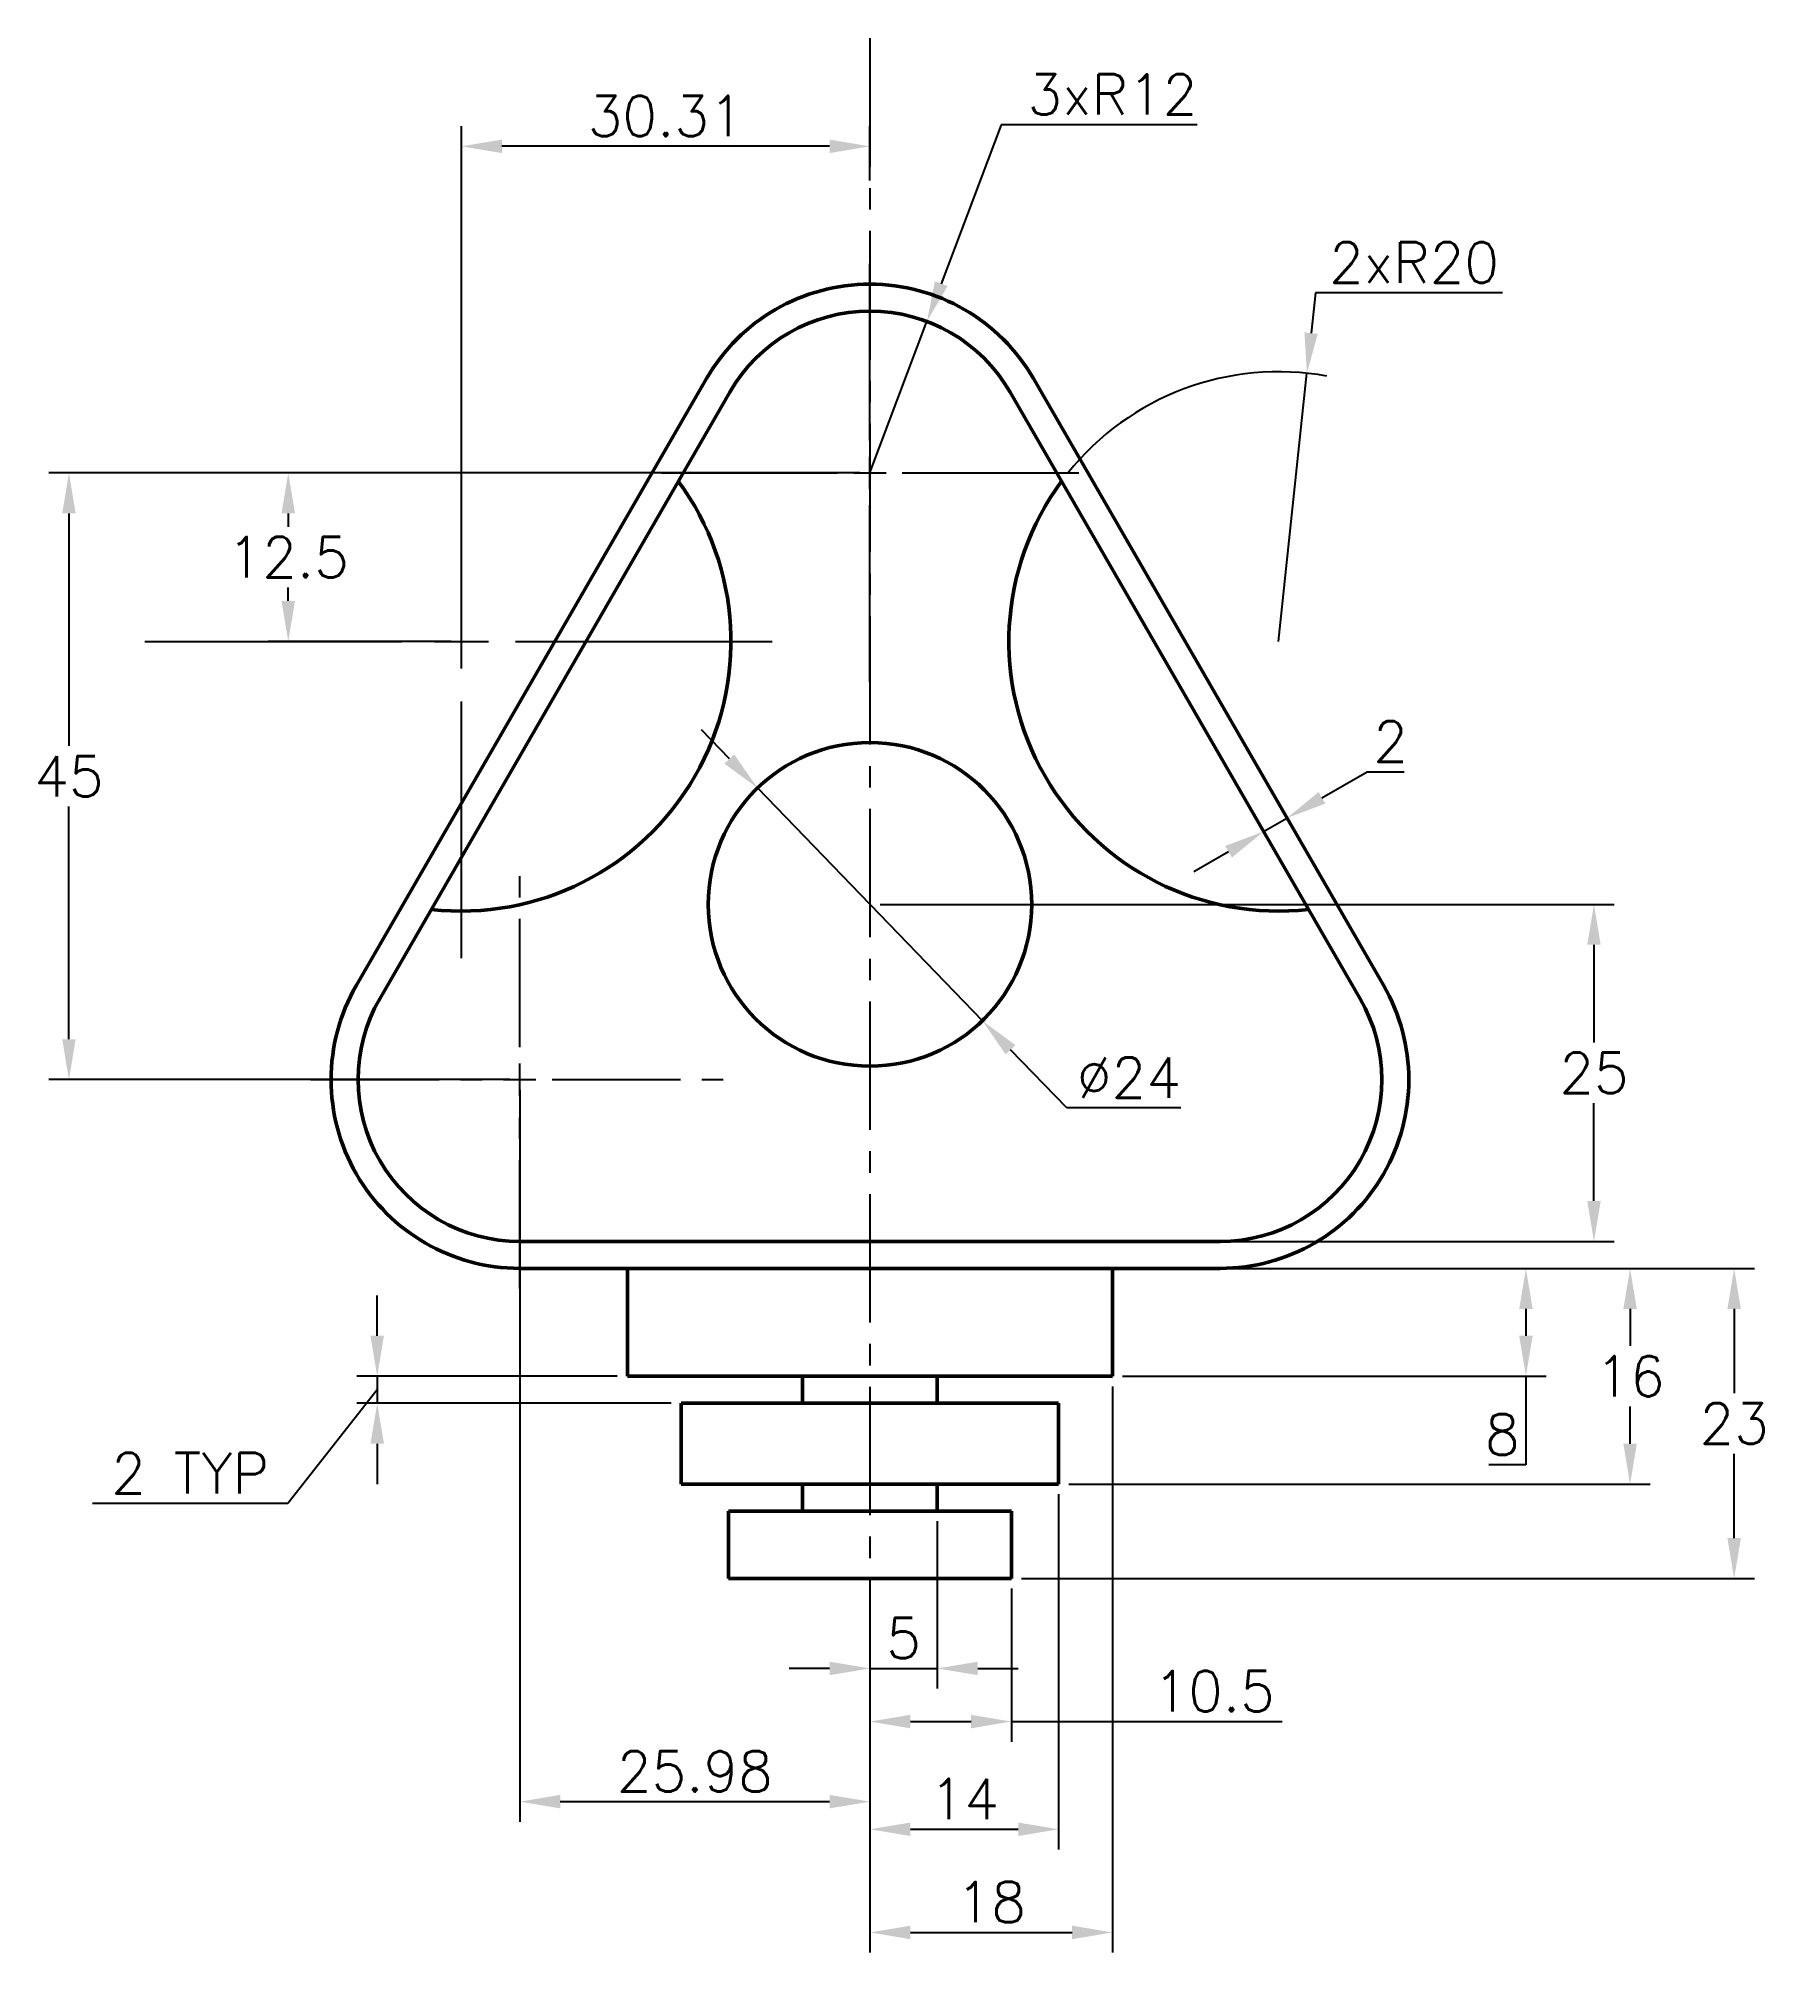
# Model space of a CAD drawing. Header units: millimetres. Extents: x 61 to 189, y 86 to 228.
import ezdxf

# ---------------------------------------------------------------- set-up
doc = ezdxf.new("R2010")
doc.units = ezdxf.units.MM
doc.linetypes.add('CENTER2', pattern=[28.575, 19.05, -3.175, 3.175, -3.175])
doc.layers.add('Dim', color=252, linetype='Continuous', transparency=0.4)
doc.styles.get("Standard").update_dxf_attribs({"font": 'simplex.shx'})
doc.dimstyles.new('ISO-25', dxfattribs={"dimscale": 1.2, "dimtxt": 2.5, "dimasz": 2.5, "dimexe": 1.25, "dimexo": 0.625, "dimtad": 1, "dimtih": 1, "dimtoh": 1, "dimdsep": 46, "dimtxsty": 'Standard', "dimcen": 2.5, "dimadec": 0, "dimazin": 0, "dimtfac": 1, "dimtmove": 0, "dimatfit": 3, "dimfxl": 1, "dimarcsym": 0})

# ---------------------------------------------------------------- blocks, each defined once
blk = doc.blocks.new('*U1')
at = {"layer": 'Dim', "color": 0, "linetype": 'CENTER2', "ltscale": 0.5, "transparency": 16777216}
for p, q in [((0, 2.4), (0, 15.5)), ((-15.5, 0), (-2.4, 0)), ((2.4, 0), (15.5, 0)), ((0, -15.5), (0, -2.4))]:
    blk.add_line(p, q, dxfattribs=at)
at = {"layer": 'Dim', "color": 0, "linetype": 'Continuous', "ltscale": 0.5, "transparency": 16777216}
for p, q in [((-1.2, 0), (1.2, 0)), ((0, -1.2), (0, 1.2))]:
    blk.add_line(p, q, dxfattribs=at)
blk = doc.blocks.new('*U2')
at = {"layer": 'Dim', "color": 0, "linetype": 'CENTER2', "transparency": 16777216}
for p, q in [((0, 4), (0, 23.5)), ((-23.5, 0), (-4, 0)), ((4, 0), (23.5, 0)), ((0, -23.5), (0, -4))]:
    blk.add_line(p, q, dxfattribs=at)
at = {"layer": 'Dim', "color": 0, "linetype": 'Continuous', "transparency": 16777216}
for p, q in [((0, -2), (0, 2)), ((-2, 0), (2, 0))]:
    blk.add_line(p, q, dxfattribs=at)
blk = doc.blocks.new('*D3')
at = {"layer": 'Defpoints', "color": 0, "transparency": 16777216}
for p in [(92.75, 219.72), (123.06, 216.44), (92.75, 183)]:
    blk.add_point(p, dxfattribs=at)
at = {"layer": 'Dim', "color": 0, "lineweight": -2, "transparency": 16777216}
for p, q in [((92.75, 183.75), (92.75, 221.22)), ((123.06, 217.19), (123.06, 221.22)), ((120.06, 219.72), (95.75, 219.72))]:
    blk.add_line(p, q, dxfattribs=at)
at = {"layer": 'Dim', "color": 0, "transparency": 16777216}
for points in [[(95.75, 220.22), (95.75, 219.22), (92.75, 219.72)], [(120.06, 220.22), (120.06, 219.22), (123.06, 219.72)]]:
    blk.add_solid(points, dxfattribs=at)
at = {"layer": 'Dim', "color": 0, "transparency": 16777216, "insert": (107.91, 221.97), "char_height": 3, "attachment_point": 5}
blk.add_mtext('30.31', dxfattribs=at)
blk = doc.blocks.new('*U4')
at = {"layer": 'Dim', "color": 0, "linetype": 'CENTER2', "transparency": 16777216}
for p, q in [((0, 2.4), (0, 15.5)), ((-15.5, 0), (-2.4, 0)), ((2.4, 0), (15.5, 0)), ((0, -15.5), (0, -2.4))]:
    blk.add_line(p, q, dxfattribs=at)
at = {"layer": 'Dim', "color": 0, "linetype": 'Continuous', "transparency": 16777216}
for p, q in [((-1.2, 0), (1.2, 0)), ((0, -1.2), (0, 1.2))]:
    blk.add_line(p, q, dxfattribs=at)
blk = doc.blocks.new('*D5')
at = {"layer": 'Defpoints', "color": 0, "transparency": 16777216}
for p in [(123.06, 195.5), (79.9, 183), (92.75, 183)]:
    blk.add_point(p, dxfattribs=at)
at = {"layer": 'Dim', "color": 0, "lineweight": -2, "transparency": 16777216}
for p, q in [((122.31, 195.5), (78.4, 195.5)), ((79.9, 192.5), (79.9, 191.5)), ((79.9, 186), (79.9, 187)), ((92, 183), (78.4, 183))]:
    blk.add_line(p, q, dxfattribs=at)
at = {"layer": 'Dim', "color": 0, "transparency": 16777216}
for points in [[(79.4, 192.5), (80.4, 192.5), (79.9, 195.5)], [(79.4, 186), (80.4, 186), (79.9, 183)]]:
    blk.add_solid(points, dxfattribs=at)
at = {"layer": 'Dim', "color": 0, "transparency": 16777216, "insert": (79.9, 189.25), "char_height": 3, "attachment_point": 5}
blk.add_mtext('12.5', dxfattribs=at)
blk = doc.blocks.new('*D6')
at = {"layer": 'Defpoints', "color": 0, "transparency": 16777216}
for p in [(123.06, 195.5), (63.63, 150.5), (97.08, 150.5)]:
    blk.add_point(p, dxfattribs=at)
at = {"layer": 'Dim', "color": 0, "lineweight": -2, "transparency": 16777216}
for p, q in [((122.31, 195.5), (62.13, 195.5)), ((63.63, 192.5), (63.63, 175.25)), ((63.63, 153.5), (63.63, 170.75)), ((96.33, 150.5), (62.13, 150.5))]:
    blk.add_line(p, q, dxfattribs=at)
at = {"layer": 'Dim', "color": 0, "transparency": 16777216}
for points in [[(63.13, 192.5), (64.13, 192.5), (63.63, 195.5)], [(63.13, 153.5), (64.13, 153.5), (63.63, 150.5)]]:
    blk.add_solid(points, dxfattribs=at)
at = {"layer": 'Dim', "color": 0, "transparency": 16777216, "insert": (63.63, 173), "char_height": 3, "attachment_point": 5}
blk.add_mtext('45', dxfattribs=at)
blk = doc.blocks.new('*D7')
at = {"layer": 'Defpoints', "color": 0, "transparency": 16777216}
for p in [(146.44, 179), (148.17, 180), (154, 169.9)]:
    blk.add_point(p, dxfattribs=at)
at = {"layer": 'Dim', "color": 0, "lineweight": -2, "transparency": 16777216}
for p, q in [((148.55, 179.35), (154.75, 168.6)), ((146.82, 178.35), (153.02, 167.6)), ((156.6, 171.4), (159.94, 173.33)), ((159.94, 173.33), (162.69, 173.33)), ((152.27, 168.9), (154, 169.9)), ((149.67, 167.4), (147.08, 165.9))]:
    blk.add_line(p, q, dxfattribs=at)
at = {"layer": 'Dim', "color": 0, "transparency": 16777216}
for points in [[(156.35, 171.83), (156.85, 170.97), (154, 169.9)], [(149.42, 167.83), (149.92, 166.97), (152.27, 168.9)]]:
    blk.add_solid(points, dxfattribs=at)
at = {"layer": 'Dim', "color": 0, "transparency": 16777216, "insert": (161.69, 175.58), "char_height": 3, "attachment_point": 5}
blk.add_mtext('2', dxfattribs=at)
blk = doc.blocks.new('*D8')
at = {"layer": 'Defpoints', "color": 0, "transparency": 16777216}
for p in [(155.48, 202.89), (153.37, 183)]:
    blk.add_point(p, dxfattribs=at)
at = {"layer": 'Dim', "color": 0, "lineweight": -2, "transparency": 16777216}
for p, q in [((156.11, 208.85), (155.79, 205.87)), ((170, 208.85), (156.11, 208.85)), ((153.37, 183), (155.48, 202.89))]:
    blk.add_line(p, q, dxfattribs=at)
blk.add_arc((153.37, 183), 20, 79.6537, 141.4275, dxfattribs=at)
at = {"layer": 'Dim', "color": 0, "transparency": 16777216}
blk.add_solid([(155.3, 205.92), (156.29, 205.82), (155.48, 202.89)], dxfattribs=at)
at = {"layer": 'Dim', "color": 0, "transparency": 16777216, "insert": (163.43, 211.1), "char_height": 3, "attachment_point": 5}
blk.add_mtext('2xR20', dxfattribs=at)
blk = doc.blocks.new('*D9')
at = {"layer": 'Defpoints', "color": 0, "transparency": 16777216}
for p in [(123.06, 163.5), (123.06, 138.5), (176.78, 138.5)]:
    blk.add_point(p, dxfattribs=at)
at = {"layer": 'Dim', "color": 0, "lineweight": -2, "transparency": 16777216}
for p, q in [((123.81, 163.5), (178.28, 163.5)), ((176.78, 160.5), (176.78, 153.25)), ((176.78, 141.5), (176.78, 148.75)), ((123.81, 138.5), (178.28, 138.5))]:
    blk.add_line(p, q, dxfattribs=at)
at = {"layer": 'Dim', "color": 0, "transparency": 16777216}
for points in [[(176.28, 160.5), (177.28, 160.5), (176.78, 163.5)], [(176.28, 141.5), (177.28, 141.5), (176.78, 138.5)]]:
    blk.add_solid(points, dxfattribs=at)
at = {"layer": 'Dim', "color": 0, "transparency": 16777216, "insert": (176.78, 151), "char_height": 3, "attachment_point": 5}
blk.add_mtext('25', dxfattribs=at)
blk = doc.blocks.new('*D10')
at = {"layer": 'Defpoints', "color": 0, "transparency": 16777216}
for p in [(114.72, 172.13), (131.4, 154.87)]:
    blk.add_point(p, dxfattribs=at)
at = {"layer": 'Dim', "color": 0, "lineweight": -2, "transparency": 16777216}
for p, q in [((112.63, 174.28), (110.55, 176.44)), ((114.72, 172.13), (131.4, 154.87)), ((137.66, 148.4), (133.49, 152.72)), ((146.12, 148.4), (137.66, 148.4))]:
    blk.add_line(p, q, dxfattribs=at)
at = {"layer": 'Dim', "color": 0, "transparency": 16777216}
for points in [[(112.99, 174.63), (112.27, 173.93), (114.72, 172.13)], [(133.85, 153.06), (133.13, 152.37), (131.4, 154.87)]]:
    blk.add_solid(points, dxfattribs=at)
at = {"layer": 'Dim', "color": 0, "transparency": 16777216, "insert": (142.27, 150.65), "char_height": 3, "attachment_point": 5}
blk.add_mtext('∅24', dxfattribs=at)
blk = doc.blocks.new('*D11')
at = {"layer": 'Defpoints', "color": 0, "transparency": 16777216}
for p in [(105.06, 128.5), (86.5, 126.5), (109.06, 126.5)]:
    blk.add_point(p, dxfattribs=at)
at = {"layer": 'Dim', "color": 0, "lineweight": -2, "transparency": 16777216}
for p, q in [((86.5, 131.5), (86.5, 134.5)), ((104.31, 128.5), (85, 128.5)), ((86.5, 128.5), (86.5, 126.5)), ((86.5, 128.5), (86.5, 126.5)), ((86.5, 127.5), (79.87, 119.06)), ((108.31, 126.5), (85, 126.5)), ((86.5, 123.5), (86.5, 120.5)), ((79.87, 119.06), (65.37, 119.06))]:
    blk.add_line(p, q, dxfattribs=at)
at = {"layer": 'Dim', "color": 0, "transparency": 16777216}
for points in [[(86, 131.5), (87, 131.5), (86.5, 128.5)], [(86, 123.5), (87, 123.5), (86.5, 126.5)]]:
    blk.add_solid(points, dxfattribs=at)
at = {"layer": 'Dim', "color": 0, "transparency": 16777216, "insert": (72.62, 121.31), "char_height": 3, "attachment_point": 5}
blk.add_mtext('2 TYP', dxfattribs=at)
blk = doc.blocks.new('*D12')
at = {"layer": 'Defpoints', "color": 0, "transparency": 16777216}
for p in [(97.08, 150.5), (123.06, 113.5), (123.06, 96.95)]:
    blk.add_point(p, dxfattribs=at)
at = {"layer": 'Dim', "color": 0, "lineweight": -2, "transparency": 16777216}
for p, q in [((97.08, 149.75), (97.08, 95.45)), ((123.06, 112.75), (123.06, 95.45)), ((100.08, 96.95), (120.06, 96.95))]:
    blk.add_line(p, q, dxfattribs=at)
at = {"layer": 'Dim', "color": 0, "transparency": 16777216}
for points in [[(100.08, 97.45), (100.08, 96.45), (97.08, 96.95)], [(120.06, 97.45), (120.06, 96.45), (123.06, 96.95)]]:
    blk.add_solid(points, dxfattribs=at)
at = {"layer": 'Dim', "color": 0, "transparency": 16777216, "insert": (110.07, 99.2), "char_height": 3, "attachment_point": 5}
blk.add_mtext('25.98', dxfattribs=at)
blk = doc.blocks.new('*D13')
at = {"layer": 'Defpoints', "color": 0, "transparency": 16777216}
for p in [(128.06, 118.5), (123.06, 113.5), (128.06, 106.83)]:
    blk.add_point(p, dxfattribs=at)
at = {"layer": 'Dim', "color": 0, "lineweight": -2, "transparency": 16777216}
for p, q in [((128.06, 117.75), (128.06, 105.33)), ((123.06, 112.75), (123.06, 105.33)), ((120.06, 106.83), (117.06, 106.83)), ((123.06, 106.83), (128.06, 106.83)), ((131.06, 106.83), (134.06, 106.83))]:
    blk.add_line(p, q, dxfattribs=at)
at = {"layer": 'Dim', "color": 0, "transparency": 16777216}
for points in [[(120.06, 107.33), (120.06, 106.33), (123.06, 106.83)], [(131.06, 107.33), (131.06, 106.33), (128.06, 106.83)]]:
    blk.add_solid(points, dxfattribs=at)
at = {"layer": 'Dim', "color": 0, "transparency": 16777216, "insert": (125.56, 109.08), "char_height": 3, "attachment_point": 5}
blk.add_mtext('5', dxfattribs=at)
blk = doc.blocks.new('*D14')
at = {"layer": 'Defpoints', "color": 0, "transparency": 16777216}
for p in [(123.06, 113.5), (133.56, 113.5), (133.56, 102.89)]:
    blk.add_point(p, dxfattribs=at)
at = {"layer": 'Dim', "color": 0, "lineweight": -2, "transparency": 16777216}
for p, q in [((123.06, 112.75), (123.06, 101.39)), ((133.56, 112.75), (133.56, 101.39)), ((126.06, 102.89), (130.56, 102.89)), ((133.56, 102.89), (153.64, 102.89))]:
    blk.add_line(p, q, dxfattribs=at)
at = {"layer": 'Dim', "color": 0, "transparency": 16777216}
for points in [[(126.06, 103.39), (126.06, 102.39), (123.06, 102.89)], [(130.56, 103.39), (130.56, 102.39), (133.56, 102.89)]]:
    blk.add_solid(points, dxfattribs=at)
at = {"layer": 'Dim', "color": 0, "transparency": 16777216, "insert": (148.6, 105.14), "char_height": 3, "attachment_point": 5}
blk.add_mtext('10.5', dxfattribs=at)
blk = doc.blocks.new('*D15')
at = {"layer": 'Defpoints', "color": 0, "transparency": 16777216}
for p in [(137.06, 120.5), (123.06, 113.5), (137.06, 94.9)]:
    blk.add_point(p, dxfattribs=at)
at = {"layer": 'Dim', "color": 0, "lineweight": -2, "transparency": 16777216}
for p, q in [((137.06, 119.75), (137.06, 93.4)), ((123.06, 112.75), (123.06, 93.4)), ((126.06, 94.9), (134.06, 94.9))]:
    blk.add_line(p, q, dxfattribs=at)
at = {"layer": 'Dim', "color": 0, "transparency": 16777216}
for points in [[(126.06, 95.4), (126.06, 94.4), (123.06, 94.9)], [(134.06, 95.4), (134.06, 94.4), (137.06, 94.9)]]:
    blk.add_solid(points, dxfattribs=at)
at = {"layer": 'Dim', "color": 0, "transparency": 16777216, "insert": (130.06, 97.15), "char_height": 3, "attachment_point": 5}
blk.add_mtext('14', dxfattribs=at)
blk = doc.blocks.new('*D16')
at = {"layer": 'Defpoints', "color": 0, "transparency": 16777216}
for p in [(141.06, 128.5), (123.06, 113.5), (141.06, 87.25)]:
    blk.add_point(p, dxfattribs=at)
at = {"layer": 'Dim', "color": 0, "lineweight": -2, "transparency": 16777216}
for p, q in [((141.06, 127.75), (141.06, 85.75)), ((123.06, 112.75), (123.06, 85.75)), ((126.06, 87.25), (138.06, 87.25))]:
    blk.add_line(p, q, dxfattribs=at)
at = {"layer": 'Dim', "color": 0, "transparency": 16777216}
for points in [[(126.06, 87.75), (126.06, 86.75), (123.06, 87.25)], [(138.06, 87.75), (138.06, 86.75), (141.06, 87.25)]]:
    blk.add_solid(points, dxfattribs=at)
at = {"layer": 'Dim', "color": 0, "transparency": 16777216, "insert": (132.06, 89.5), "char_height": 3, "attachment_point": 5}
blk.add_mtext('18', dxfattribs=at)
blk = doc.blocks.new('*D17')
at = {"layer": 'Defpoints', "color": 0, "transparency": 16777216}
for p in [(141.06, 136.5), (141.06, 128.5), (171.73, 128.5)]:
    blk.add_point(p, dxfattribs=at)
at = {"layer": 'Dim', "color": 0, "lineweight": -2, "transparency": 16777216}
for p, q in [((141.81, 136.5), (173.23, 136.5)), ((171.73, 133.5), (171.73, 131.5)), ((141.81, 128.5), (173.23, 128.5)), ((171.73, 128.5), (171.73, 121.93)), ((171.73, 121.93), (168.98, 121.93))]:
    blk.add_line(p, q, dxfattribs=at)
at = {"layer": 'Dim', "color": 0, "transparency": 16777216}
for points in [[(171.23, 133.5), (172.23, 133.5), (171.73, 136.5)], [(171.23, 131.5), (172.23, 131.5), (171.73, 128.5)]]:
    blk.add_solid(points, dxfattribs=at)
at = {"layer": 'Dim', "color": 0, "transparency": 16777216, "insert": (169.98, 124.18), "char_height": 3, "attachment_point": 5}
blk.add_mtext('8', dxfattribs=at)
blk = doc.blocks.new('*D18')
at = {"layer": 'Defpoints', "color": 0, "transparency": 16777216}
for p in [(141.06, 136.5), (137.06, 120.5), (179.46, 120.5)]:
    blk.add_point(p, dxfattribs=at)
at = {"layer": 'Dim', "color": 0, "lineweight": -2, "transparency": 16777216}
for p, q in [((141.81, 136.5), (180.96, 136.5)), ((179.46, 133.5), (179.46, 130.75)), ((179.46, 123.5), (179.46, 126.25)), ((137.81, 120.5), (180.96, 120.5))]:
    blk.add_line(p, q, dxfattribs=at)
at = {"layer": 'Dim', "color": 0, "transparency": 16777216}
for points in [[(178.96, 133.5), (179.96, 133.5), (179.46, 136.5)], [(178.96, 123.5), (179.96, 123.5), (179.46, 120.5)]]:
    blk.add_solid(points, dxfattribs=at)
at = {"layer": 'Dim', "color": 0, "transparency": 16777216, "insert": (179.46, 128.5), "char_height": 3, "attachment_point": 5}
blk.add_mtext('16', dxfattribs=at)
blk = doc.blocks.new('*D19')
at = {"layer": 'Defpoints', "color": 0, "transparency": 16777216}
for p in [(141.06, 136.5), (133.56, 113.5), (187.18, 113.5)]:
    blk.add_point(p, dxfattribs=at)
at = {"layer": 'Dim', "color": 0, "lineweight": -2, "transparency": 16777216}
for p, q in [((141.81, 136.5), (188.68, 136.5)), ((187.18, 133.5), (187.18, 127.25)), ((187.18, 116.5), (187.18, 122.75)), ((134.31, 113.5), (188.68, 113.5))]:
    blk.add_line(p, q, dxfattribs=at)
at = {"layer": 'Dim', "color": 0, "transparency": 16777216}
for points in [[(186.68, 133.5), (187.68, 133.5), (187.18, 136.5)], [(186.68, 116.5), (187.68, 116.5), (187.18, 113.5)]]:
    blk.add_solid(points, dxfattribs=at)
at = {"layer": 'Dim', "color": 0, "transparency": 16777216, "insert": (187.18, 125), "char_height": 3, "attachment_point": 5}
blk.add_mtext('23', dxfattribs=at)
blk = doc.blocks.new('*D20')
at = {"layer": 'Defpoints', "color": 0, "transparency": 16777216}
for p in [(127.29, 206.73), (123.06, 195.5)]:
    blk.add_point(p, dxfattribs=at)
at = {"layer": 'Dim', "color": 0, "lineweight": -2, "transparency": 16777216}
for p, q in [((132.79, 221.32), (128.35, 209.53)), ((147.34, 221.32), (132.79, 221.32)), ((123.06, 195.5), (127.29, 206.73))]:
    blk.add_line(p, q, dxfattribs=at)
at = {"layer": 'Dim', "color": 0, "transparency": 16777216}
blk.add_solid([(127.88, 209.71), (128.82, 209.36), (127.29, 206.73)], dxfattribs=at)
at = {"layer": 'Dim', "color": 0, "transparency": 16777216, "insert": (141.05, 223.57), "char_height": 3, "attachment_point": 5}
blk.add_mtext('3xR12', dxfattribs=at)

msp = doc.modelspace()

# ---------------------------------------------------------------- linework, layer by layer
at = {"lineweight": 50}
for p, q in [((105.06, 136.499), (105.06, 128.499)), ((123.06, 136.499), (141.06, 136.499)), ((141.06, 136.499), (141.06, 128.499)), ((105.06, 128.499), (123.06, 128.499)), ((118.06, 128.499), (118.06, 126.499)), ((141.06, 128.499), (123.06, 128.499)), ((128.06, 128.499), (128.06, 126.499)), ((109.06, 120.499), (109.06, 126.499)), ((109.06, 126.499), (123.06, 126.499)), ((137.06, 126.499), (123.06, 126.499)), ((137.06, 120.499), (137.06, 126.499)), ((123.06, 120.499), (109.06, 120.499)), ((118.06, 120.499), (118.06, 118.499)), ((123.06, 120.499), (137.06, 120.499)), ((128.06, 120.499), (128.06, 118.499)), ((112.56, 113.499), (112.56, 118.499)), ((112.56, 118.499), (123.06, 118.499)), ((133.56, 118.499), (123.06, 118.499)), ((133.56, 113.499), (133.56, 118.499)), ((123.06, 113.499), (112.56, 113.499)), ((123.06, 113.499), (133.56, 113.499))]:
    msp.add_line(p, q, dxfattribs=at)
for points in [[(161.165, 157.499), (135.185, 202.499, 0.5773587), (110.936, 202.499), (84.956, 157.499, 0.577346), (97.08, 136.499), (149.04, 136.499, 0.577346)], [(159.433, 156.499), (133.453, 201.499, 0.5773587), (112.668, 201.499), (86.688, 156.499, 0.577346), (97.08, 138.499), (149.04, 138.499, 0.577346)]]:
    msp.add_lwpolyline(points, format="xyb", close=True, dxfattribs=at)
msp.add_circle((123.06, 163.499), 12, dxfattribs=at)
for centre, start, end in [((92.75, 182.999), 263.57753, 36.42392), ((153.37, 182.999), 143.57608, 276.42247)]:
    msp.add_arc(centre, 20, start, end, dxfattribs=at)
at = {"layer": 'Dim', "linetype": 'CENTER2', "ltscale": 0.5}
msp.add_line((123.06, 227.733), (123.06, 99.824), dxfattribs=at)

# ---------------------------------------------------------------- block references
at = {"layer": 'Dim', "linetype": 'CENTER2'}
for name, p in [('*U4', (123.06, 195.499)), ('*U2', (92.75, 182.999))]:
    msp.add_blockref(name, p, dxfattribs=at)
at = {"layer": 'Dim', "linetype": 'CENTER2', "ltscale": 0.5}
msp.add_blockref('*U1', (97.08, 150.499), dxfattribs=at)

# ---------------------------------------------------------------- dimensions: what is measured, and where the dimension line sits
at = {"layer": 'Dim'}
dim = msp.add_radius_dim(center=(123.06, 195.499), mpoint=(127.293, 206.728), text='3x<>', dimstyle='ISO-25', dxfattribs=at)
dim.commit()
dim.dimension.update_dxf_attribs({"geometry": '*D20', "text_midpoint": (141.054, 221.318), "dimtype": 164})
for base, p1, p2, picture, middle in [((92.75, 219.716), (123.06, 216.436), (92.75, 182.999), '*D3', (107.905, 221.966)), ((141.06, 87.246), (123.06, 113.499), (141.06, 128.499), '*D16', (132.06, 89.496)), ((137.06, 94.899), (123.06, 113.499), (137.06, 120.499), '*D15', (130.06, 97.149)), ((128.06, 106.826), (123.06, 113.499), (128.06, 118.499), '*D13', (125.56, 109.076))]:
    dim = msp.add_linear_dim(base=base, p1=p1, p2=p2, dimstyle='ISO-25', dxfattribs=at)
    dim.commit()
    dim.dimension.update_dxf_attribs({"geometry": picture, "text_midpoint": middle})
dim = msp.add_radius_dim(center=(153.37, 182.999), mpoint=(155.478, 202.887), text='2x<>', dimstyle='ISO-25', dxfattribs=at)
dim.commit()
dim.dimension.update_dxf_attribs({"geometry": '*D8', "text_midpoint": (163.431, 211.104)})
for base, p1, p2, angle, picture, middle, dimtype in [((63.625, 150.499), (123.06, 195.499), (97.08, 150.499), 90, '*D6', (63.625, 172.999), 160), ((79.9, 182.999), (123.06, 195.499), (92.75, 182.999), 90, '*D5', (79.9, 189.249), 160), ((154.004, 169.901), (146.443, 178.999), (148.175, 179.999), 29.99927, '*D7', (161.692, 173.329), 161), ((171.735, 128.499), (141.06, 136.499), (141.06, 128.499), 90, '*D17', (169.985, 121.932), 160)]:
    dim = msp.add_linear_dim(base=base, p1=p1, p2=p2, angle=angle, dimstyle='ISO-25', dxfattribs=at)
    dim.commit()
    dim.dimension.update_dxf_attribs({"geometry": picture, "text_midpoint": middle, "dimtype": dimtype})
dim = msp.add_diameter_dim_2p(p1=(114.719, 172.125), p2=(131.402, 154.872), dimstyle='ISO-25', dxfattribs=at)
dim.commit()
dim.dimension.update_dxf_attribs({"geometry": '*D10', "text_midpoint": (142.265, 150.652)})
for base, p1, p2, picture, middle in [((176.779, 138.499), (123.06, 163.499), (123.06, 138.499), '*D9', (176.779, 150.999)), ((187.178, 113.499), (141.06, 136.499), (133.56, 113.499), '*D19', (187.178, 124.999)), ((179.456, 120.499), (141.06, 136.499), (137.06, 120.499), '*D18', (179.456, 128.499))]:
    dim = msp.add_linear_dim(base=base, p1=p1, p2=p2, angle=90, dimstyle='ISO-25', dxfattribs=at)
    dim.commit()
    dim.dimension.update_dxf_attribs({"geometry": picture, "text_midpoint": middle})
for base, p1, p2, picture, middle in [((123.06, 96.949), (97.08, 150.499), (123.06, 113.499), '*D12', (110.07, 96.949)), ((133.56, 102.89), (123.06, 113.499), (133.56, 113.499), '*D14', (148.601, 102.89))]:
    dim = msp.add_linear_dim(base=base, p1=p1, p2=p2, dimstyle='ISO-25', dxfattribs=at)
    dim.commit()
    dim.dimension.update_dxf_attribs({"geometry": picture, "text_midpoint": middle, "dimtype": 160})
dim = msp.add_linear_dim(base=(86.499, 126.499), p1=(105.06, 128.499), p2=(109.06, 126.499), angle=90, text='<> TYP', dimstyle='ISO-25', override={"dimtmove": 1}, dxfattribs=at)
dim.commit()
dim.dimension.update_dxf_attribs({"geometry": '*D11', "text_midpoint": (79.115, 119.056), "dimtype": 160})

doc.saveas('drawing.dxf')
